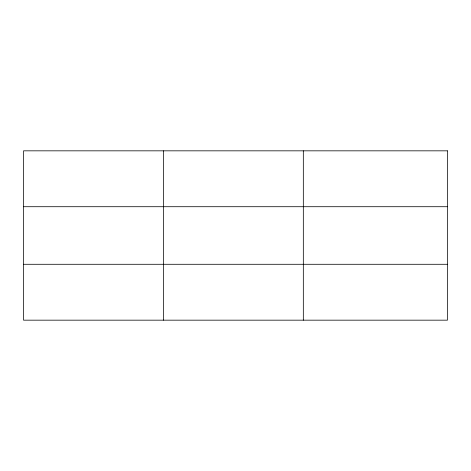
<?xml version="1.0" encoding="UTF-8"?>
<svg xmlns="http://www.w3.org/2000/svg" width="471" height="471" viewBox="0 0 471 471"><rect width="100%" height="100%" fill="white"/><g stroke="black" fill="none" stroke-linecap="round" stroke-linejoin="round"><path stroke-width="0.71" d="M163.437 150.832L163.437 320.168M303.324 150.832L303.324 320.168M23.55 206.716L447.45 206.716M23.55 264.284L447.45 264.284M447.45 150.832L447.45 320.168L23.55 320.168L23.55 150.832L447.45 150.832"/></g></svg>
